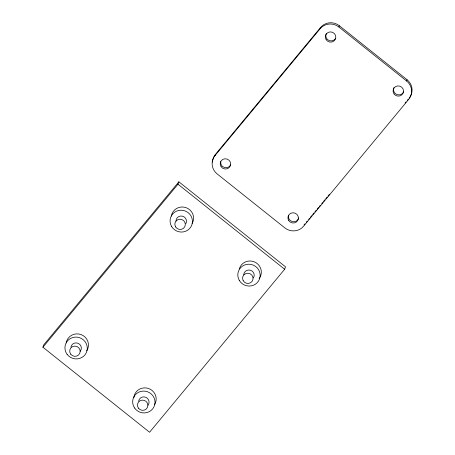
<?xml version="1.0" encoding="UTF-8"?>
<svg xmlns="http://www.w3.org/2000/svg" width="455" height="455" viewBox="0 0 455 455"><rect width="100%" height="100%" fill="white"/><g stroke="black" fill="none" stroke-linecap="round" stroke-linejoin="round"><path stroke-width="0.68" d="M42.912 347.216L43.788 344.805L178.872 181.807L285.524 266.84L284.648 269.246L149.57 432.25L42.912 347.216L177.99 184.212L178.872 181.807M407.071 79.733L406.611 81.001A13.366 12.967 20 0 1 408.726 99.321L303.582 226.203A13.366 12.967 20 0 1 284.864 227.91L217.137 173.912A13.366 12.967 20 0 1 215.016 155.593L215.477 154.325L320.621 27.448A13.366 12.967 20 0 1 339.345 25.736L407.071 79.733A13.366 12.967 20 0 1 409.187 98.058M215.016 155.593L320.161 28.71L320.621 27.448M320.161 28.71A13.366 12.967 20 0 1 338.884 27.004L339.345 25.736M304.042 224.935L304.947 223.843M306.312 222.199L307.216 221.107M308.575 219.469L309.48 218.372M310.39 217.28L311.749 215.642M312.653 214.544L314.013 212.906M314.923 211.814L316.282 210.17M317.186 209.078L318.546 207.435M319.45 206.343L320.36 205.25M321.719 203.607L322.623 202.515M323.533 201.423L324.893 199.779M325.797 198.687L327.156 197.043M328.061 195.951L329.42 194.308M405.109 102.978L406.014 101.886M407.373 100.248L408.283 99.15M338.884 27.004L406.611 81.001M177.99 184.212L284.648 269.246M171.353 216.108A11.227 10.892 20 0 1 186.044 207.645A11.227 10.892 20 0 1 192.169 223.468M259.811 277.613A11.227 10.892 20 0 1 259.168 278.557M239.358 268.82A11.227 10.892 20 0 1 254.152 261.784A11.227 10.892 20 0 1 260.158 276.993M133.85 397.755A11.227 10.892 20 0 1 148.427 388.451A11.227 10.892 20 0 1 154.563 404.654M66.214 342.956A11.227 10.892 20 0 1 81.206 334.635A11.227 10.892 20 0 1 86.712 350.856M243.738 274.803A5.261 5.102 20 0 1 250.557 270.27A5.261 5.102 20 0 1 253.407 277.959M176.011 221.153A5.261 5.102 20 0 1 182.489 216.176A5.261 5.102 20 0 1 185.856 223.672M138.644 401.156A5.261 5.102 20 0 1 145.918 397.34A5.261 5.102 20 0 1 147.943 405.263M70.929 347.108A5.261 5.102 20 0 1 78.243 343.371A5.261 5.102 20 0 1 80.182 351.311M212.576 162.139A13.366 12.967 20 0 1 212.724 160.444M212.821 159.887A13.366 12.967 20 0 1 215.477 154.325M298.719 217.945A5.261 5.102 20 0 1 292.377 221.579A5.261 5.102 20 0 1 288.527 215.317M230.628 164.932A5.261 5.102 20 0 1 220.743 161.599M335.705 38.192A5.261 5.102 20 0 1 328.635 40.262A5.261 5.102 20 0 1 326.377 33.317M403.574 91.887A5.261 5.102 20 0 1 396.675 94.407A5.261 5.102 20 0 1 393.962 87.61M243.158 280.616A5.261 5.102 20 0 0 252.235 281.173A5.261 5.102 20 0 0 248.038 273.227A5.261 5.102 20 0 0 243.158 280.616M239.262 280.348A11.227 10.892 20 0 0 258.639 280.826A11.227 10.892 20 0 0 249.039 264.201A11.227 10.892 20 0 0 239.262 280.348M175.607 226.92A5.261 5.102 20 0 0 184.69 226.886A5.261 5.102 20 0 0 179.958 219.219A5.261 5.102 20 0 0 175.607 226.92M171.626 226.51A11.227 10.892 20 0 0 191.003 226.681A11.227 10.892 20 0 0 181.136 210.199A11.227 10.892 20 0 0 171.626 226.51M138.457 408.192A5.261 5.102 20 0 0 147.477 407.344A5.261 5.102 20 0 0 142.062 400.116A5.261 5.102 20 0 0 138.457 408.192M134.635 408.044A11.227 10.892 20 0 0 153.949 406.872A11.227 10.892 20 0 0 142.921 391.095A11.227 10.892 20 0 0 134.635 408.044M70.696 354.149A5.261 5.102 20 0 0 79.733 353.399A5.261 5.102 20 0 0 74.392 346.113A5.261 5.102 20 0 0 70.696 354.149M67.112 354.326A11.227 10.892 20 0 0 86.365 352.568A11.227 10.892 20 0 0 74.853 337.127A11.227 10.892 20 0 0 67.112 354.326M288.68 220.465A5.261 5.102 20 0 0 297.763 220.447A5.261 5.102 20 0 0 293.048 212.769A5.261 5.102 20 0 0 288.68 220.465M394.087 93.98A5.261 5.102 20 0 0 403.113 93.156A5.261 5.102 20 0 0 397.715 85.915A5.261 5.102 20 0 0 394.087 93.98M221.113 166.712A5.261 5.102 20 0 0 230.167 166.194A5.261 5.102 20 0 0 225.026 158.784A5.261 5.102 20 0 0 221.113 166.712M326.167 39.704A5.261 5.102 20 0 0 335.244 39.454A5.261 5.102 20 0 0 330.33 31.895A5.261 5.102 20 0 0 326.167 39.704"/></g></svg>
